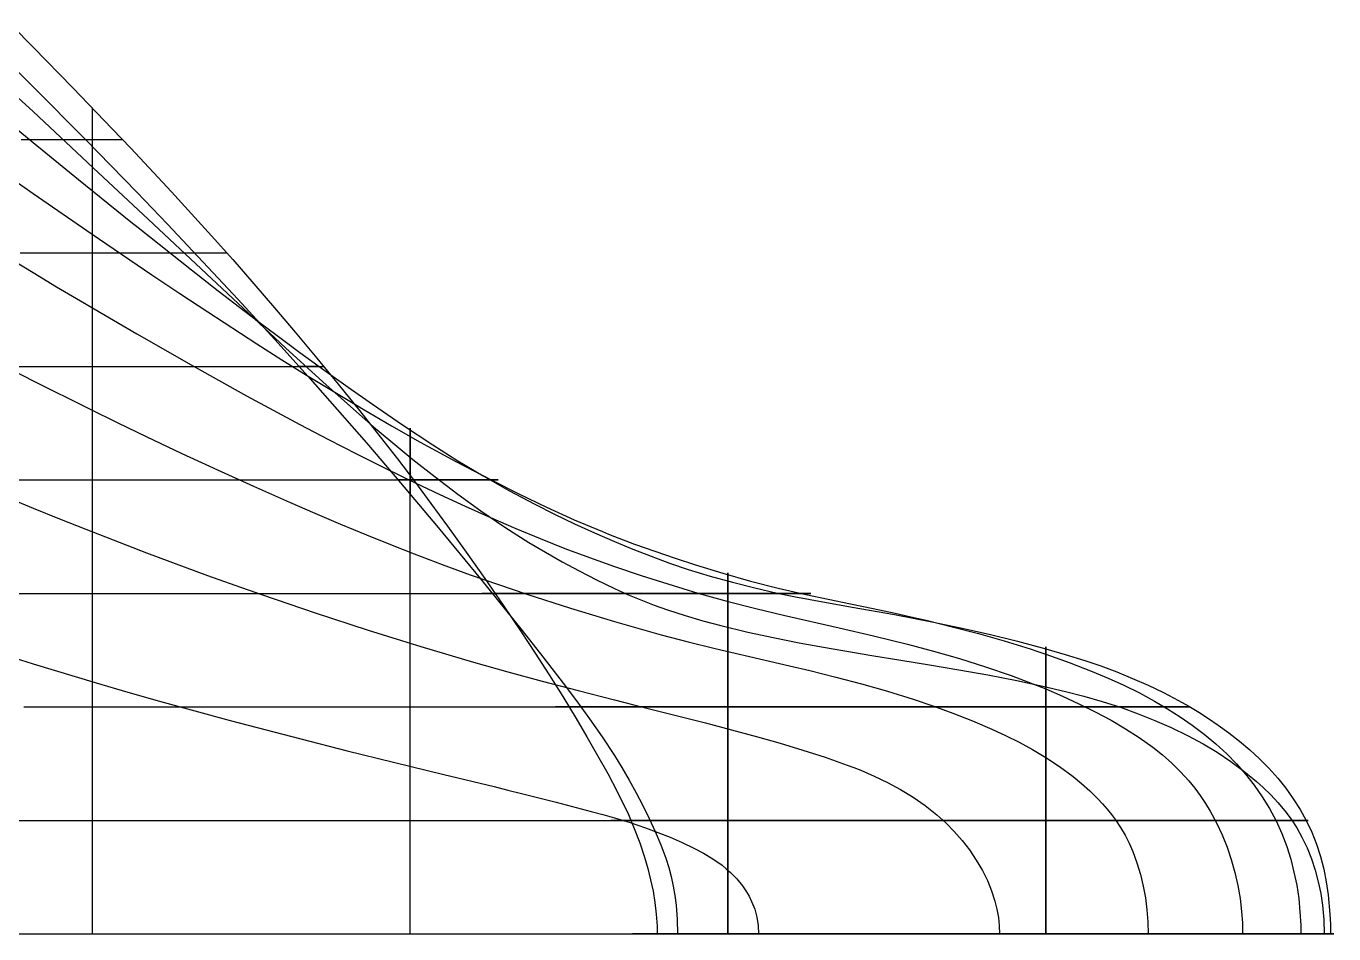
# Model space of a CAD drawing. Header units: millimetres. Extents: x 0 to 181739, y 0 to 19300.
# Drawn here: x 170216 to 181739, y 0 to 7998 of the extents above; entities that cross this region are included whole.
import ezdxf

# ---------------------------------------------------------------- set-up
doc = ezdxf.new("R2010")
doc.units = ezdxf.units.MM
for name, color, linetype in [('BUTTOCKS', 6, 'Continuous'), ('Knuckle', 1, 'Continuous'), ('SECTIONS', 3, 'Continuous'), ('WATERLINES', 5, 'Continuous')]:
    doc.layers.add(name, color=color, linetype=linetype)

msp = doc.modelspace()

# ---------------------------------------------------------------- linework, layer by layer
at = {"layer": 'BUTTOCKS'}
for points in [[(170172, 7000, 5840), (170226, 7000, 5958), (170277, 7000, 6078), (170314, 7000, 6175), (170350, 7000, 6273), (170392, 7000, 6401), (170430, 7000, 6531), (170465, 7000, 6662), (170511, 7000, 6859), (170553, 7000, 7058), (170577, 7000, 7188), (170600, 7000, 7318), (170665, 7000, 7660), (170700, 7000, 7830), (170738, 7000, 8000), (170755, 7000, 8070), (170773, 7000, 8141), (170814, 7000, 8291), (170858, 7000, 8441), (170907, 7000, 8590), (170959, 7000, 8737), (171015, 7000, 8882), (171064, 7000, 9000)], [(170163, 6000, 4126), (170277, 6000, 4214), (170375, 6000, 4293), (170471, 6000, 4375), (170565, 6000, 4459), (170656, 6000, 4546), (170755, 6000, 4647), (170849, 6000, 4753), (170939, 6000, 4863), (171023, 6000, 4977), (171102, 6000, 5095), (171175, 6000, 5217), (171244, 6000, 5347), (171306, 6000, 5480), (171362, 6000, 5616), (171411, 6000, 5755), (171454, 6000, 5895), (171491, 6000, 6038), (171516, 6000, 6152), (171537, 6000, 6267), (171555, 6000, 6383), (171577, 6000, 6558), (171593, 6000, 6733), (171604, 6000, 6895), (171612, 6000, 7057), (171629, 6000, 7382), (171641, 6000, 7537), (171657, 6000, 7692), (171677, 6000, 7846), (171702, 6000, 8000), (171737, 6000, 8174), (171778, 6000, 8347), (171813, 6000, 8482), (171853, 6000, 8616), (171896, 6000, 8749), (171967, 6000, 8947), (171988, 6000, 9000)], [(170119, 5000, 3043), (170277, 5000, 3121), (170512, 5000, 3243), (170744, 5000, 3370), (170896, 5000, 3458), (171047, 5000, 3549), (171196, 5000, 3643), (171338, 5000, 3738), (171477, 5000, 3836), (171615, 5000, 3937), (171749, 5000, 4042), (171857, 5000, 4133), (171963, 5000, 4228), (172066, 5000, 4326), (172164, 5000, 4428), (172257, 5000, 4534), (172344, 5000, 4646), (172421, 5000, 4755), (172491, 5000, 4868), (172555, 5000, 4985), (172599, 5000, 5075), (172638, 5000, 5167), (172673, 5000, 5261), (172704, 5000, 5356), (172733, 5000, 5462), (172756, 5000, 5569), (172774, 5000, 5678), (172786, 5000, 5787), (172793, 5000, 5897), (172796, 5000, 6007), (172794, 5000, 6115), (172789, 5000, 6224), (172779, 5000, 6332), (172768, 5000, 6440), (172743, 5000, 6620), (172714, 5000, 6800), (172680, 5000, 7017), (172649, 5000, 7234), (172633, 5000, 7381), (172620, 5000, 7527), (172612, 5000, 7674), (172612, 5000, 7821), (172615, 5000, 7911), (172620, 5000, 8000), (172629, 5000, 8105), (172642, 5000, 8210), (172659, 5000, 8314), (172689, 5000, 8470), (172726, 5000, 8624), (172768, 5000, 8777), (172815, 5000, 8929), (172839, 5000, 9000)], [(169955, 4000, 2094), (170277, 4000, 2209), (170426, 4000, 2263), (170574, 4000, 2319), (170760, 4000, 2391), (170944, 4000, 2465), (171128, 4000, 2541), (171310, 4000, 2620), (171542, 4000, 2724), (171772, 4000, 2833), (171999, 4000, 2947), (172224, 4000, 3066), (172466, 4000, 3201), (172704, 4000, 3343), (172903, 4000, 3470), (173098, 4000, 3604), (173225, 4000, 3697), (173349, 4000, 3793), (173470, 4000, 3893), (173584, 4000, 3993), (173694, 4000, 4096), (173793, 4000, 4196), (173889, 4000, 4300), (173981, 4000, 4408), (174066, 4000, 4521), (174115, 4000, 4592), (174161, 4000, 4665), (174203, 4000, 4741), (174242, 4000, 4818), (174276, 4000, 4898), (174305, 4000, 4979), (174311, 4000, 4999), (174318, 4000, 5019), (174342, 4000, 5116), (174361, 4000, 5214), (174372, 4000, 5314), (174377, 4000, 5414), (174377, 4000, 5514), (174371, 4000, 5614), (174367, 4000, 5660), (174362, 4000, 5707), (174347, 4000, 5806), (174327, 4000, 5904), (174303, 4000, 6001), (174275, 4000, 6097), (174243, 4000, 6192), (174208, 4000, 6286), (174161, 4000, 6398), (174110, 4000, 6509), (174057, 4000, 6618), (174001, 4000, 6726), (173921, 4000, 6875), (173840, 4000, 7024), (173773, 4000, 7147), (173709, 4000, 7272), (173664, 4000, 7371), (173622, 4000, 7472), (173585, 4000, 7574), (173553, 4000, 7678), (173528, 4000, 7784), (173508, 4000, 7891), (173501, 4000, 7946), (173495, 4000, 8000), (173488, 4000, 8097), (173485, 4000, 8194), (173486, 4000, 8291), (173492, 4000, 8388), (173502, 4000, 8485), (173517, 4000, 8581), (173529, 4000, 8646), (173543, 4000, 8710), (173580, 4000, 8850), (173624, 4000, 8989), (173628, 4000, 9000)], [(169817, 3000, 1310), (170277, 3000, 1422), (170747, 3000, 1544), (170981, 3000, 1608), (171215, 3000, 1674), (171616, 3000, 1792), (171815, 3000, 1854), (172015, 3000, 1918), (172222, 3000, 1987), (172428, 3000, 2059), (172634, 3000, 2133), (172839, 3000, 2209), (173047, 3000, 2289), (173253, 3000, 2372), (173459, 3000, 2458), (173664, 3000, 2546), (173848, 3000, 2627), (174031, 3000, 2712), (174213, 3000, 2798), (174393, 3000, 2888), (174596, 3000, 2993), (174796, 3000, 3101), (174994, 3000, 3214), (175189, 3000, 3331), (175295, 3000, 3397), (175400, 3000, 3464), (175608, 3000, 3602), (175812, 3000, 3745), (175948, 3000, 3846), (176082, 3000, 3950), (176214, 3000, 4057), (176342, 3000, 4168), (176467, 3000, 4282), (176588, 3000, 4401), (176663, 3000, 4478), (176735, 3000, 4557), (176804, 3000, 4638), (176870, 3000, 4723), (176929, 3000, 4807), (176984, 3000, 4894), (177017, 3000, 4953), (177047, 3000, 5014), (177073, 3000, 5077), (177095, 3000, 5141), (177113, 3000, 5206), (177125, 3000, 5273), (177132, 3000, 5340), (177132, 3000, 5407), (177126, 3000, 5474), (177115, 3000, 5534), (177099, 3000, 5593), (177078, 3000, 5650), (177052, 3000, 5705), (177024, 3000, 5759), (176992, 3000, 5811), (176938, 3000, 5888), (176879, 3000, 5961), (176816, 3000, 6030), (176750, 3000, 6096), (176726, 3000, 6118), (176702, 3000, 6140), (176643, 3000, 6191), (176584, 3000, 6241), (176462, 3000, 6338), (176433, 3000, 6360), (176404, 3000, 6382), (176242, 3000, 6503), (176077, 3000, 6620), (175909, 3000, 6733), (175740, 3000, 6844), (175570, 3000, 6952), (175400, 3000, 7060), (175163, 3000, 7210), (175045, 3000, 7287), (174931, 3000, 7368), (174890, 3000, 7398), (174850, 3000, 7428), (174741, 3000, 7511), (174634, 3000, 7597), (174546, 3000, 7674), (174504, 3000, 7715), (174465, 3000, 7759), (174423, 3000, 7815), (174385, 3000, 7874), (174352, 3000, 7936), (174323, 3000, 8000), (174298, 3000, 8069), (174276, 3000, 8140), (174258, 3000, 8211), (174244, 3000, 8284), (174235, 3000, 8357), (174232, 3000, 8431), (174235, 3000, 8505), (174243, 3000, 8578), (174255, 3000, 8656), (174272, 3000, 8734), (174312, 3000, 8887), (174340, 3000, 8979), (174347, 3000, 9000)], [(170195, 2000, 750), (170277, 2000, 764), (170796, 2000, 855), (171315, 2000, 950), (171911, 2000, 1067), (172209, 2000, 1128), (172506, 2000, 1191), (172785, 2000, 1253), (173063, 2000, 1317), (173619, 2000, 1449), (174143, 2000, 1578), (174404, 2000, 1645), (174665, 2000, 1715), (175033, 2000, 1818), (175400, 2000, 1926), (175679, 2000, 2010), (175957, 2000, 2098), (176510, 2000, 2280), (176718, 2000, 2351), (176925, 2000, 2425), (177130, 2000, 2501), (177334, 2000, 2582), (177444, 2000, 2627), (177552, 2000, 2672), (177741, 2000, 2755), (177927, 2000, 2843), (178111, 2000, 2935), (178292, 2000, 3033), (178432, 2000, 3116), (178570, 2000, 3202), (178706, 2000, 3292), (178839, 2000, 3385), (178969, 2000, 3483), (179096, 2000, 3585), (179200, 2000, 3672), (179301, 2000, 3762), (179401, 2000, 3854), (179498, 2000, 3949), (179592, 2000, 4046), (179702, 2000, 4169), (179808, 2000, 4295), (179909, 2000, 4426), (179980, 2000, 4527), (180048, 2000, 4630), (180112, 2000, 4736), (180172, 2000, 4845), (180216, 2000, 4932), (180257, 2000, 5021), (180294, 2000, 5111), (180345, 2000, 5250), (180388, 2000, 5390), (180413, 2000, 5485), (180435, 2000, 5582), (180452, 2000, 5679), (180465, 2000, 5776), (180472, 2000, 5875), (180474, 2000, 5973), (180470, 2000, 6055), (180462, 2000, 6137), (180449, 2000, 6217), (180431, 2000, 6297), (180408, 2000, 6376), (180380, 2000, 6453), (180352, 2000, 6516), (180319, 2000, 6578), (180281, 2000, 6636), (180239, 2000, 6691), (180208, 2000, 6726), (180176, 2000, 6759), (180115, 2000, 6815), (180051, 2000, 6868), (179984, 2000, 6916), (179914, 2000, 6962), (179843, 2000, 7004), (179769, 2000, 7042), (179678, 2000, 7084), (179585, 2000, 7122), (179490, 2000, 7155), (179346, 2000, 7200), (179200, 2000, 7240), (179056, 2000, 7274), (178911, 2000, 7306), (178765, 2000, 7335), (178619, 2000, 7361), (178411, 2000, 7396), (178202, 2000, 7426), (177992, 2000, 7453), (177783, 2000, 7478), (177191, 2000, 7543), (176895, 2000, 7574), (176600, 2000, 7609), (176305, 2000, 7646), (176010, 2000, 7690), (175894, 2000, 7710), (175779, 2000, 7733), (175664, 2000, 7760), (175551, 2000, 7792), (175475, 2000, 7816), (175400, 2000, 7842), (175371, 2000, 7853), (175342, 2000, 7865), (175280, 2000, 7892), (175218, 2000, 7924), (175160, 2000, 7959), (175105, 2000, 8000), (175043, 2000, 8054), (175014, 2000, 8083), (174987, 2000, 8115), (174960, 2000, 8152), (174938, 2000, 8193), (174920, 2000, 8235), (174901, 2000, 8302), (174888, 2000, 8370), (174882, 2000, 8415), (174880, 2000, 8460), (174880, 2000, 8506), (174882, 2000, 8551), (174891, 2000, 8626), (174905, 2000, 8701), (174924, 2000, 8775), (174946, 2000, 8848), (174964, 2000, 8902), (174984, 2000, 8955), (175002, 2000, 9000)], [(169678, 1000, 195), (170277, 1000, 243), (170746, 1000, 285), (171214, 1000, 331), (171564, 1000, 369), (171914, 1000, 409), (172229, 1000, 448), (172545, 1000, 489), (172860, 1000, 533), (173174, 1000, 579), (173405, 1000, 615), (173635, 1000, 653), (173950, 1000, 707), (174265, 1000, 764), (174894, 1000, 883), (175147, 1000, 933), (175400, 1000, 985), (175613, 1000, 1031), (175825, 1000, 1079), (176036, 1000, 1130), (176247, 1000, 1185), (176400, 1000, 1228), (176553, 1000, 1273), (176756, 1000, 1337), (176956, 1000, 1406), (177156, 1000, 1479), (177353, 1000, 1557), (177572, 1000, 1650), (177788, 1000, 1748), (177942, 1000, 1821), (178095, 1000, 1896), (178247, 1000, 1974), (178398, 1000, 2053), (178580, 1000, 2153), (178760, 1000, 2256), (178939, 1000, 2362), (179114, 1000, 2472), (179157, 1000, 2500), (179200, 1000, 2529), (179290, 1000, 2589), (179379, 1000, 2652), (179504, 1000, 2744), (179626, 1000, 2839), (179746, 1000, 2938), (179863, 1000, 3040), (179976, 1000, 3146), (180086, 1000, 3255), (180198, 1000, 3373), (180306, 1000, 3494), (180411, 1000, 3619), (180511, 1000, 3747), (180608, 1000, 3877), (180701, 1000, 4011), (180756, 1000, 4094), (180809, 1000, 4177), (180894, 1000, 4319), (180975, 1000, 4463), (181051, 1000, 4609), (181123, 1000, 4757), (181190, 1000, 4908), (181252, 1000, 5061), (181305, 1000, 5205), (181353, 1000, 5351), (181397, 1000, 5499), (181434, 1000, 5648), (181465, 1000, 5799), (181490, 1000, 5951), (181493, 1000, 5975), (181496, 1000, 5999), (181506, 1000, 6109), (181512, 1000, 6220), (181512, 1000, 6330), (181507, 1000, 6441), (181496, 1000, 6551), (181477, 1000, 6660), (181462, 1000, 6729), (181444, 1000, 6797), (181423, 1000, 6864), (181399, 1000, 6931), (181370, 1000, 6996), (181337, 1000, 7059), (181299, 1000, 7120), (181256, 1000, 7178), (181211, 1000, 7233), (181162, 1000, 7285), (181102, 1000, 7343), (181040, 1000, 7399), (180985, 1000, 7446), (180927, 1000, 7489), (180868, 1000, 7529), (180806, 1000, 7566), (180752, 1000, 7596), (180698, 1000, 7623), (180586, 1000, 7673), (180478, 1000, 7715), (180369, 1000, 7752), (180258, 1000, 7784), (180146, 1000, 7813), (180034, 1000, 7838), (179920, 1000, 7860), (179803, 1000, 7878), (179685, 1000, 7894), (179564, 1000, 7906), (179443, 1000, 7916), (179200, 1000, 7930), (179034, 1000, 7936), (178868, 1000, 7940), (178535, 1000, 7944), (178261, 1000, 7943), (177986, 1000, 7939), (177438, 1000, 7928), (177094, 1000, 7925), (176750, 1000, 7926), (176506, 1000, 7929), (176263, 1000, 7935), (176081, 1000, 7944), (175991, 1000, 7952), (175900, 1000, 7963), (175825, 1000, 7974), (175750, 1000, 7990), (175715, 1000, 8000), (175663, 1000, 8019), (175612, 1000, 8042), (175566, 1000, 8066), (175522, 1000, 8094), (175481, 1000, 8125), (175445, 1000, 8162), (175432, 1000, 8179), (175419, 1000, 8197), (175398, 1000, 8236), (175383, 1000, 8277), (175373, 1000, 8319), (175367, 1000, 8385), (175368, 1000, 8452), (175375, 1000, 8507), (175387, 1000, 8562), (175420, 1000, 8670), (175472, 1000, 8815), (175528, 1000, 8959), (175546, 1000, 9000)]]:
    msp.add_polyline3d(points, dxfattribs=at)
at = {"layer": 'Knuckle'}
msp.add_polyline3d([(51161, 0, 0), (170277, 0, 0), (170600, 0, 1), (170924, 0, 6), (171376, 0, 17), (171602, 0, 26), (171828, 0, 37), (172087, 0, 52), (172345, 0, 70), (172602, 0, 92), (172860, 0, 117), (173085, 0, 143), (173309, 0, 171), (173534, 0, 202), (173757, 0, 236), (174076, 0, 290), (174394, 0, 351), (174647, 0, 404), (174899, 0, 462), (175150, 0, 524), (175400, 0, 590), (175634, 0, 657), (175867, 0, 727), (176176, 0, 826), (176482, 0, 932), (176787, 0, 1044), (177078, 0, 1158), (177367, 0, 1278), (177558, 0, 1361), (177748, 0, 1448), (177936, 0, 1537), (178123, 0, 1629), (178323, 0, 1733), (178522, 0, 1842), (178717, 0, 1954), (178910, 0, 2072), (179056, 0, 2166), (179200, 0, 2264), (179339, 0, 2362), (179475, 0, 2463), (179609, 0, 2568), (179741, 0, 2675), (179887, 0, 2801), (180029, 0, 2931), (180168, 0, 3065), (180302, 0, 3203), (180415, 0, 3325), (180524, 0, 3451), (180629, 0, 3579), (180731, 0, 3710), (180829, 0, 3845), (180923, 0, 3982), (180997, 0, 4096), (181067, 0, 4212), (181135, 0, 4330), (181200, 0, 4450), (181271, 0, 4592), (181338, 0, 4735), (181401, 0, 4881), (181459, 0, 5029), (181512, 0, 5178), (181561, 0, 5329), (181601, 0, 5467), (181636, 0, 5607), (181667, 0, 5747), (181694, 0, 5888), (181714, 0, 6030), (181729, 0, 6173), (181736, 0, 6278), (181739, 0, 6384), (181739, 0, 6490), (181733, 0, 6596), (181721, 0, 6701), (181704, 0, 6805), (181689, 0, 6871), (181672, 0, 6937), (181653, 0, 7001), (181630, 0, 7065), (181593, 0, 7155), (181550, 0, 7242), (181502, 0, 7326), (181449, 0, 7407), (181389, 0, 7483), (181324, 0, 7554), (181278, 0, 7599), (181229, 0, 7641), (181178, 0, 7681), (181098, 0, 7735), (181014, 0, 7784), (180945, 0, 7819), (180874, 0, 7850), (180803, 0, 7879), (180730, 0, 7905), (180638, 0, 7935), (180544, 0, 7961), (180450, 0, 7983), (180356, 0, 8004), (180207, 0, 8031), (180059, 0, 8053), (179909, 0, 8069), (179684, 0, 8087), (179458, 0, 8097), (179329, 0, 8100), (179200, 0, 8101), (179065, 0, 8102), (178929, 0, 8101), (178672, 0, 8097), (178415, 0, 8090), (178158, 0, 8079), (177901, 0, 8066), (177577, 0, 8046), (177253, 0, 8023), (176929, 0, 8001), (176604, 0, 7983), (176469, 0, 7979), (176334, 0, 7976), (176239, 0, 7977), (176144, 0, 7980), (176050, 0, 7987), (175956, 0, 8000), (175902, 0, 8010), (175848, 0, 8023), (175795, 0, 8039), (175744, 0, 8060), (175705, 0, 8079), (175667, 0, 8101), (175633, 0, 8128), (175605, 0, 8160), (175585, 0, 8190), (175572, 0, 8224), (175564, 0, 8259), (175559, 0, 8295), (175558, 0, 8342), (175560, 0, 8388), (175566, 0, 8435), (175575, 0, 8481), (175591, 0, 8546), (175611, 0, 8610), (175660, 0, 8736), (175737, 0, 8913), (175777, 0, 9000)], dxfattribs=at)
at = {"layer": 'SECTIONS'}
for points in [[(170800, 0, 4), (170800, 83, 7), (170800, 166, 15), (170800, 277, 34), (170800, 386, 59), (170800, 494, 91), (170800, 601, 126), (170800, 731, 174), (170800, 859, 227), (170800, 1029, 304), (170800, 1197, 386), (170800, 1362, 474), (170800, 1525, 565), (170800, 1757, 702), (170800, 1985, 845), (170800, 2211, 993), (170800, 2433, 1145), (170800, 2571, 1241), (170800, 2708, 1339), (170800, 2900, 1482), (170800, 3090, 1629), (170800, 3277, 1778), (170800, 3461, 1931), (170800, 3661, 2103), (170800, 3858, 2277), (170800, 4052, 2455), (170800, 4244, 2636), (170800, 4385, 2774), (170800, 4526, 2913), (170800, 4802, 3194), (170800, 4906, 3302), (170800, 5008, 3410), (170800, 5158, 3575), (170800, 5305, 3743), (170800, 5448, 3915), (170800, 5587, 4089), (170800, 5699, 4237), (170800, 5807, 4389), (170800, 5897, 4525), (170800, 5982, 4665), (170800, 6063, 4807), (170800, 6139, 4952), (170800, 6211, 5099), (170800, 6279, 5248), (170800, 6356, 5434), (170800, 6427, 5623), (170800, 6480, 5778), (170800, 6528, 5934), (170800, 6572, 6092), (170800, 6631, 6331), (170800, 6683, 6571), (170800, 6711, 6718), (170800, 6736, 6864), (170800, 6760, 7017), (170800, 6782, 7170), (170800, 6805, 7323), (170800, 6829, 7476), (170800, 6853, 7608), (170800, 6879, 7739), (170800, 6937, 8000), (170800, 6958, 8084), (170800, 6979, 8168), (170800, 7026, 8332), (170800, 7078, 8495), (170800, 7134, 8655), (170800, 7196, 8814), (170800, 7262, 8971), (170800, 7276, 9000)], [(173600, 0, 211), (173600, 45, 213), (173600, 89, 216), (173600, 178, 231), (173600, 248, 247), (173600, 317, 268), (173600, 385, 292), (173600, 485, 334), (173600, 582, 382), (173600, 688, 441), (173600, 792, 505), (173600, 921, 592), (173600, 1048, 680), (173600, 1092, 711), (173600, 1135, 742), (173600, 1334, 890), (173600, 1530, 1042), (173600, 1721, 1200), (173600, 1908, 1361), (173600, 1968, 1415), (173600, 2028, 1470), (173600, 2214, 1645), (173600, 2394, 1825), (173600, 2570, 2011), (173600, 2739, 2202), (173600, 2817, 2294), (173600, 2894, 2386), (173600, 3050, 2581), (173600, 3201, 2779), (173600, 3347, 2981), (173600, 3491, 3184), (173600, 3610, 3359), (173600, 3725, 3537), (173600, 3836, 3717), (173600, 3942, 3900), (173600, 4031, 4068), (173600, 4116, 4238), (173600, 4169, 4353), (173600, 4218, 4470), (173600, 4263, 4588), (173600, 4300, 4696), (173600, 4334, 4805), (173600, 4364, 4915), (173600, 4389, 5026), (173600, 4411, 5138), (173600, 4428, 5250), (173600, 4442, 5372), (173600, 4451, 5495), (173600, 4456, 5617), (173600, 4456, 5740), (173600, 4451, 5862), (173600, 4441, 5985), (173600, 4427, 6106), (173600, 4409, 6228), (173600, 4395, 6303), (173600, 4380, 6377), (173600, 4339, 6550), (173600, 4291, 6721), (173600, 4237, 6891), (173600, 4178, 7058), (173600, 4108, 7244), (173600, 4037, 7429), (173600, 3992, 7550), (173600, 3951, 7672), (173600, 3927, 7753), (173600, 3906, 7834), (173600, 3889, 7917), (173600, 3876, 8000), (173600, 3874, 8013), (173600, 3872, 8026), (173600, 3861, 8140), (173600, 3856, 8255), (173600, 3857, 8331), (173600, 3862, 8408), (173600, 3871, 8483), (173600, 3887, 8568), (173600, 3907, 8652), (173600, 3932, 8734), (173600, 3976, 8856), (173600, 4027, 8975), (173600, 4039, 9000)], [(176400, 0, 903), (176400, 91, 905), (176400, 181, 912), (176400, 271, 924), (176400, 360, 941), (176400, 444, 962), (176400, 528, 988), (176400, 609, 1018), (176400, 690, 1052), (176400, 794, 1103), (176400, 896, 1160), (176400, 993, 1223), (176400, 1084, 1288), (176400, 1172, 1358), (176400, 1258, 1430), (176400, 1341, 1505), (176400, 1443, 1601), (176400, 1541, 1701), (176400, 1636, 1803), (176400, 1774, 1961), (176400, 1907, 2123), (176400, 2041, 2298), (176400, 2168, 2477), (176400, 2249, 2598), (176400, 2327, 2722), (176400, 2402, 2848), (176400, 2434, 2904), (176400, 2466, 2960), (176400, 2545, 3108), (176400, 2621, 3257), (176400, 2693, 3408), (176400, 2761, 3562), (176400, 2825, 3716), (176400, 2885, 3873), (176400, 2940, 4031), (176400, 2992, 4191), (176400, 3038, 4352), (176400, 3080, 4515), (176400, 3113, 4664), (176400, 3141, 4814), (176400, 3158, 4939), (176400, 3171, 5064), (176400, 3179, 5189), (176400, 3182, 5315), (176400, 3180, 5441), (176400, 3173, 5566), (176400, 3161, 5691), (176400, 3144, 5815), (176400, 3125, 5926), (176400, 3101, 6035), (176400, 3074, 6144), (176400, 3027, 6305), (176400, 2972, 6463), (176400, 2933, 6562), (176400, 2891, 6660), (176400, 2845, 6756), (176400, 2795, 6849), (176400, 2740, 6940), (176400, 2681, 7028), (176400, 2607, 7125), (176400, 2528, 7218), (176400, 2443, 7305), (176400, 2353, 7387), (176400, 2259, 7463), (176400, 2160, 7534), (176400, 2058, 7600), (176400, 1952, 7660), (176400, 1864, 7705), (176400, 1773, 7746), (176400, 1682, 7782), (176400, 1588, 7815), (176400, 1494, 7843), (176400, 1398, 7867), (176400, 1382, 7871), (176400, 1366, 7874), (176400, 1263, 7894), (176400, 1159, 7911), (176400, 1046, 7927), (176400, 932, 7939), (176400, 703, 7957), (176400, 528, 7967), (176400, 352, 7973), (176400, 176, 7976), (176400, 0, 7977)], [(176400, 0, 903), (176400, 91, 905), (176400, 181, 912), (176400, 271, 924), (176400, 360, 941), (176400, 444, 962), (176400, 528, 988), (176400, 609, 1018), (176400, 690, 1052), (176400, 794, 1103), (176400, 896, 1160), (176400, 993, 1223), (176400, 1084, 1288), (176400, 1172, 1358), (176400, 1258, 1430), (176400, 1341, 1505), (176400, 1443, 1601), (176400, 1541, 1701), (176400, 1636, 1803), (176400, 1774, 1961), (176400, 1907, 2123), (176400, 2041, 2298), (176400, 2168, 2477), (176400, 2249, 2598), (176400, 2327, 2722), (176400, 2402, 2848), (176400, 2434, 2904), (176400, 2466, 2960), (176400, 2545, 3108), (176400, 2621, 3257), (176400, 2693, 3408), (176400, 2761, 3562), (176400, 2825, 3716), (176400, 2885, 3873), (176400, 2940, 4031), (176400, 2992, 4191), (176400, 3038, 4352), (176400, 3080, 4515), (176400, 3113, 4664), (176400, 3141, 4814), (176400, 3158, 4939), (176400, 3171, 5064), (176400, 3179, 5189), (176400, 3182, 5315), (176400, 3180, 5441), (176400, 3173, 5566), (176400, 3161, 5691), (176400, 3144, 5815), (176400, 3125, 5926), (176400, 3101, 6035), (176400, 3074, 6144), (176400, 3027, 6305), (176400, 2972, 6463), (176400, 2933, 6562), (176400, 2891, 6660), (176400, 2845, 6756), (176400, 2795, 6849), (176400, 2740, 6940), (176400, 2681, 7028), (176400, 2607, 7125), (176400, 2528, 7218), (176400, 2443, 7305), (176400, 2353, 7387), (176400, 2259, 7463), (176400, 2160, 7534), (176400, 2058, 7600), (176400, 1952, 7660), (176400, 1864, 7705), (176400, 1773, 7746), (176400, 1682, 7782), (176400, 1588, 7815), (176400, 1494, 7843), (176400, 1398, 7867), (176400, 1382, 7871), (176400, 1366, 7874), (176400, 1263, 7894), (176400, 1159, 7911), (176400, 1046, 7927), (176400, 932, 7939), (176400, 703, 7957), (176400, 528, 7967), (176400, 352, 7973), (176400, 176, 7976), (176400, 0, 7977)], [(179200, 0, 2264), (179200, 118, 2267), (179200, 244, 2278), (179200, 370, 2297), (179200, 494, 2324), (179200, 616, 2359), (179200, 712, 2392), (179200, 806, 2430), (179200, 897, 2473), (179200, 987, 2521), (179200, 1073, 2574), (179200, 1165, 2637), (179200, 1253, 2705), (179200, 1337, 2777), (179200, 1418, 2854), (179200, 1489, 2926), (179200, 1556, 3002), (179200, 1620, 3080), (179200, 1712, 3201), (179200, 1797, 3326), (179200, 1891, 3476), (179200, 1977, 3629), (179200, 2058, 3787), (179200, 2133, 3946), (179200, 2195, 4089), (179200, 2252, 4234), (179200, 2304, 4381), (179200, 2351, 4529), (179200, 2393, 4679), (179200, 2430, 4830), (179200, 2455, 4946), (179200, 2476, 5062), (179200, 2495, 5179), (179200, 2509, 5296), (179200, 2524, 5461), (179200, 2530, 5626), (179200, 2528, 5792), (179200, 2521, 5916), (179200, 2508, 6039), (179200, 2489, 6162), (179200, 2465, 6283), (179200, 2438, 6393), (179200, 2406, 6502), (179200, 2370, 6608), (179200, 2327, 6713), (179200, 2275, 6825), (179200, 2217, 6933), (179200, 2152, 7037), (179200, 2082, 7137), (179200, 2005, 7234), (179200, 1924, 7325), (179200, 1832, 7418), (179200, 1735, 7505), (179200, 1634, 7587), (179200, 1529, 7663), (179200, 1419, 7733), (179200, 1305, 7797), (179200, 1230, 7835), (179200, 1152, 7871), (179200, 1074, 7903), (179200, 994, 7931), (179200, 887, 7965), (179200, 779, 7993), (179200, 560, 8039), (179200, 421, 8064), (179200, 281, 8084), (179200, 188, 8094), (179200, 94, 8100), (179200, 0, 8101)], [(179200, 0, 2264), (179200, 118, 2267), (179200, 244, 2278), (179200, 370, 2297), (179200, 494, 2324), (179200, 616, 2359), (179200, 712, 2392), (179200, 806, 2430), (179200, 897, 2473), (179200, 987, 2521), (179200, 1073, 2574), (179200, 1165, 2637), (179200, 1253, 2705), (179200, 1337, 2777), (179200, 1418, 2854), (179200, 1489, 2926), (179200, 1556, 3002), (179200, 1620, 3080), (179200, 1712, 3201), (179200, 1797, 3326), (179200, 1891, 3476), (179200, 1977, 3629), (179200, 2058, 3787), (179200, 2133, 3946), (179200, 2195, 4089), (179200, 2252, 4234), (179200, 2304, 4381), (179200, 2351, 4529), (179200, 2393, 4679), (179200, 2430, 4830), (179200, 2455, 4946), (179200, 2476, 5062), (179200, 2495, 5179), (179200, 2509, 5296), (179200, 2524, 5461), (179200, 2530, 5626), (179200, 2528, 5792), (179200, 2521, 5916), (179200, 2508, 6039), (179200, 2489, 6162), (179200, 2465, 6283), (179200, 2438, 6393), (179200, 2406, 6502), (179200, 2370, 6608), (179200, 2327, 6713), (179200, 2275, 6825), (179200, 2217, 6933), (179200, 2152, 7037), (179200, 2082, 7137), (179200, 2005, 7234), (179200, 1924, 7325), (179200, 1832, 7418), (179200, 1735, 7505), (179200, 1634, 7587), (179200, 1529, 7663), (179200, 1419, 7733), (179200, 1305, 7797), (179200, 1230, 7835), (179200, 1152, 7871), (179200, 1074, 7903), (179200, 994, 7931), (179200, 887, 7965), (179200, 779, 7993), (179200, 560, 8039), (179200, 421, 8064), (179200, 281, 8084), (179200, 188, 8094), (179200, 94, 8100), (179200, 0, 8101)]]:
    msp.add_polyline3d(points, dxfattribs=at)
at = {"layer": 'WATERLINES'}
for points in [[(170096, 7998, 9000), (170277, 7814, 9000), (170627, 7454, 9000), (170975, 7093, 9000), (171057, 7008, 9000), (171139, 6922, 9000), (171497, 6540, 9000), (171850, 6152, 9000), (172038, 5942, 9000), (172223, 5729, 9000), (172406, 5516, 9000), (172588, 5301, 9000), (172778, 5073, 9000), (172967, 4843, 9000), (173153, 4612, 9000), (173337, 4380, 9000), (173488, 4185, 9000), (173637, 3989, 9000), (173783, 3792, 9000), (173928, 3593, 9000), (174094, 3362, 9000), (174257, 3130, 9000), (174419, 2896, 9000), (174578, 2660, 9000), (174702, 2472, 9000), (174825, 2283, 9000), (174945, 2092, 9000), (175062, 1899, 9000), (175158, 1737, 9000), (175252, 1573, 9000), (175341, 1412, 9000), (175426, 1249, 9000), (175446, 1210, 9000), (175466, 1171, 9000), (175523, 1051, 9000), (175575, 928, 9000), (175623, 803, 9000), (175665, 676, 9000), (175694, 577, 9000), (175719, 477, 9000), (175740, 376, 9000), (175757, 275, 9000), (175769, 172, 9000), (175776, 69, 9000), (175777, 35, 9000), (175777, 0, 9000)], [(169799, 7937, 8000), (170277, 7465, 8000), (170736, 7002, 8000), (171191, 6536, 8000), (171461, 6254, 8000), (171730, 5970, 8000), (172085, 5589, 8000), (172436, 5204, 8000), (172698, 4913, 8000), (172957, 4621, 8000), (173214, 4327, 8000), (173469, 4030, 8000), (173846, 3582, 8000), (174219, 3129, 8000), (174586, 2672, 8000), (174768, 2442, 8000), (174947, 2210, 8000), (175065, 2054, 8000), (175181, 1896, 8000), (175293, 1736, 8000), (175400, 1573, 8000), (175466, 1465, 8000), (175530, 1355, 8000), (175591, 1244, 8000), (175650, 1131, 8000), (175707, 1017, 8000), (175760, 902, 8000), (175810, 785, 8000), (175854, 666, 8000), (175879, 586, 8000), (175901, 504, 8000), (175919, 421, 8000), (175933, 338, 8000), (175943, 254, 8000), (175953, 127, 8000), (175956, 0, 8000)], [(169673, 7469, 6000), (170277, 6974, 6000), (170677, 6647, 6000), (171078, 6323, 6000), (171140, 6273, 6000), (171203, 6223, 6000), (171672, 5851, 6000), (171908, 5667, 6000), (172146, 5485, 6000), (172282, 5382, 6000), (172417, 5280, 6000), (172628, 5123, 6000), (172840, 4969, 6000), (173053, 4817, 6000), (173269, 4667, 6000), (173533, 4485, 6000), (173800, 4308, 6000), (174020, 4169, 6000), (174243, 4035, 6000), (174470, 3907, 6000), (174699, 3785, 6000), (174872, 3698, 6000), (175047, 3614, 6000), (175223, 3534, 6000), (175400, 3456, 6000), (175561, 3390, 6000), (175723, 3327, 6000), (175886, 3267, 6000), (176051, 3212, 6000), (176245, 3153, 6000), (176441, 3098, 6000), (176638, 3048, 6000), (176835, 3003, 6000), (176980, 2972, 6000), (177125, 2945, 6000), (177496, 2879, 6000), (177867, 2813, 6000), (178033, 2782, 6000), (178198, 2749, 6000), (178450, 2697, 6000), (178702, 2641, 6000), (178952, 2579, 6000), (179200, 2512, 6000), (179373, 2462, 6000), (179544, 2409, 6000), (179686, 2361, 6000), (179827, 2308, 6000), (179966, 2251, 6000), (180103, 2191, 6000), (180238, 2126, 6000), (180371, 2057, 6000), (180461, 2007, 6000), (180550, 1954, 6000), (180636, 1899, 6000), (180721, 1840, 6000), (180815, 1770, 6000), (180908, 1697, 6000), (180998, 1622, 6000), (181085, 1542, 6000), (181167, 1459, 6000), (181245, 1371, 6000), (181316, 1283, 6000), (181381, 1191, 6000), (181442, 1096, 6000), (181496, 998, 6000), (181544, 896, 6000), (181586, 791, 6000), (181622, 682, 6000), (181650, 571, 6000), (181672, 459, 6000), (181688, 345, 6000), (181704, 173, 6000), (181709, 86, 6000), (181710, 0, 6000)], [(170046, 7459, 7000), (170277, 7246, 7000), (170808, 6750, 7000), (171338, 6253, 7000), (171432, 6165, 7000), (171526, 6077, 7000), (172177, 5468, 7000), (172503, 5164, 7000), (172832, 4864, 7000), (173128, 4599, 7000), (173278, 4469, 7000), (173429, 4340, 7000), (173623, 4181, 7000), (173819, 4026, 7000), (174019, 3875, 7000), (174223, 3728, 7000), (174433, 3585, 7000), (174647, 3449, 7000), (174792, 3362, 7000), (174940, 3278, 7000), (175089, 3198, 7000), (175243, 3119, 7000), (175400, 3043, 7000), (175515, 2991, 7000), (175632, 2942, 7000), (175750, 2897, 7000), (175869, 2854, 7000), (176024, 2804, 7000), (176180, 2758, 7000), (176337, 2716, 7000), (176575, 2659, 7000), (176814, 2607, 7000), (177027, 2565, 7000), (177241, 2526, 7000), (177669, 2453, 7000), (177923, 2412, 7000), (178177, 2371, 7000), (178434, 2327, 7000), (178690, 2281, 7000), (178946, 2232, 7000), (179200, 2177, 7000), (179287, 2157, 7000), (179374, 2136, 7000), (179537, 2094, 7000), (179698, 2048, 7000), (179858, 1997, 7000), (180016, 1940, 7000), (180163, 1881, 7000), (180307, 1818, 7000), (180449, 1749, 7000), (180588, 1674, 7000), (180711, 1600, 7000), (180831, 1520, 7000), (180947, 1434, 7000), (181058, 1342, 7000), (181088, 1316, 7000), (181117, 1289, 7000), (181184, 1224, 7000), (181247, 1156, 7000), (181306, 1085, 7000), (181362, 1010, 7000), (181412, 933, 7000), (181458, 852, 7000), (181503, 757, 7000), (181542, 660, 7000), (181575, 560, 7000), (181602, 459, 7000), (181624, 356, 7000), (181639, 252, 7000), (181645, 189, 7000), (181650, 126, 7000), (181653, 0, 7000)], [(169749, 6894, 5000), (170277, 6525, 5000), (170799, 6165, 5000), (171324, 5808, 5000), (171570, 5644, 5000), (171816, 5481, 5000), (172249, 5198, 5000), (172468, 5059, 5000), (172687, 4923, 5000), (172936, 4772, 5000), (173185, 4623, 5000), (173436, 4477, 5000), (173689, 4334, 5000), (174003, 4163, 5000), (174319, 3997, 5000), (174559, 3876, 5000), (174802, 3760, 5000), (175046, 3649, 5000), (175294, 3544, 5000), (175347, 3523, 5000), (175400, 3502, 5000), (175577, 3435, 5000), (175755, 3371, 5000), (175935, 3309, 5000), (176115, 3251, 5000), (176356, 3178, 5000), (176598, 3109, 5000), (176842, 3046, 5000), (177088, 2989, 5000), (177481, 2908, 5000), (177679, 2868, 5000), (177875, 2825, 5000), (178011, 2794, 5000), (178147, 2763, 5000), (178377, 2706, 5000), (178607, 2646, 5000), (178835, 2581, 5000), (179062, 2511, 5000), (179131, 2488, 5000), (179200, 2465, 5000), (179406, 2392, 5000), (179610, 2312, 5000), (179750, 2252, 5000), (179889, 2190, 5000), (180026, 2123, 5000), (180160, 2051, 5000), (180274, 1984, 5000), (180384, 1913, 5000), (180492, 1838, 5000), (180597, 1759, 5000), (180698, 1675, 5000), (180795, 1586, 5000), (180881, 1498, 5000), (180962, 1406, 5000), (181038, 1309, 5000), (181108, 1208, 5000), (181172, 1104, 5000), (181230, 996, 5000), (181280, 884, 5000), (181324, 769, 5000), (181359, 657, 5000), (181388, 543, 5000), (181412, 428, 5000), (181430, 312, 5000), (181441, 195, 5000), (181447, 77, 5000), (181448, 39, 5000), (181448, 0, 5000)], [(169834, 6095, 4000), (170277, 5827, 4000), (170485, 5702, 4000), (170694, 5579, 4000), (171191, 5288, 4000), (171691, 5003, 4000), (172158, 4742, 4000), (172393, 4614, 4000), (172629, 4488, 4000), (172881, 4356, 4000), (173134, 4227, 4000), (173387, 4100, 4000), (173643, 3975, 4000), (173863, 3871, 4000), (174084, 3768, 4000), (174307, 3668, 4000), (174531, 3572, 4000), (174746, 3483, 4000), (174962, 3397, 4000), (175181, 3316, 4000), (175400, 3238, 4000), (175635, 3159, 4000), (175871, 3083, 4000), (176135, 3003, 4000), (176401, 2929, 4000), (176645, 2867, 4000), (176890, 2809, 4000), (177381, 2697, 4000), (177682, 2627, 4000), (177982, 2553, 4000), (178213, 2491, 4000), (178442, 2425, 4000), (178670, 2354, 4000), (178895, 2276, 4000), (179048, 2219, 4000), (179200, 2158, 4000), (179347, 2094, 4000), (179492, 2028, 4000), (179635, 1957, 4000), (179776, 1882, 4000), (179902, 1808, 4000), (180024, 1729, 4000), (180143, 1645, 4000), (180229, 1577, 4000), (180311, 1505, 4000), (180389, 1428, 4000), (180462, 1347, 4000), (180513, 1284, 4000), (180562, 1218, 4000), (180607, 1150, 4000), (180650, 1081, 4000), (180705, 978, 4000), (180755, 873, 4000), (180799, 765, 4000), (180836, 654, 4000), (180868, 541, 4000), (180893, 427, 4000), (180913, 312, 4000), (180926, 196, 4000), (180933, 98, 4000), (180935, 0, 4000)], [(169759, 5139, 3000), (170277, 4874, 3000), (170774, 4625, 3000), (171023, 4503, 3000), (171274, 4382, 3000), (171588, 4234, 3000), (171903, 4089, 3000), (172219, 3946, 3000), (172536, 3805, 3000), (172761, 3706, 3000), (172987, 3610, 3000), (173214, 3516, 3000), (173442, 3424, 3000), (173539, 3386, 3000), (173636, 3349, 3000), (173882, 3255, 3000), (174130, 3165, 3000), (174378, 3078, 3000), (174628, 2994, 3000), (175013, 2870, 3000), (175400, 2752, 3000), (175606, 2693, 3000), (175812, 2636, 3000), (176050, 2574, 3000), (176288, 2515, 3000), (176767, 2402, 3000), (176944, 2361, 3000), (177121, 2320, 3000), (177350, 2263, 3000), (177578, 2202, 3000), (177805, 2138, 3000), (178031, 2068, 3000), (178207, 2009, 3000), (178381, 1946, 3000), (178554, 1878, 3000), (178725, 1805, 3000), (178846, 1748, 3000), (178967, 1688, 3000), (179085, 1623, 3000), (179200, 1555, 3000), (179323, 1474, 3000), (179441, 1386, 3000), (179517, 1325, 3000), (179590, 1259, 3000), (179660, 1190, 3000), (179702, 1146, 3000), (179742, 1100, 3000), (179780, 1053, 3000), (179816, 1004, 3000), (179860, 937, 3000), (179900, 869, 3000), (179936, 798, 3000), (179967, 725, 3000), (180004, 625, 3000), (180035, 523, 3000), (180060, 420, 3000), (180079, 316, 3000), (180092, 211, 3000), (180099, 106, 3000), (180102, 0, 3000)], [(169753, 3969, 2000), (170277, 3752, 2000), (170510, 3657, 2000), (170743, 3565, 2000), (171277, 3358, 2000), (171814, 3159, 2000), (172055, 3072, 2000), (172298, 2987, 2000), (172762, 2828, 2000), (173229, 2675, 2000), (173693, 2532, 2000), (174159, 2395, 2000), (174461, 2310, 2000), (174763, 2228, 2000), (175081, 2144, 2000), (175400, 2062, 2000), (175571, 2018, 2000), (175743, 1975, 2000), (176203, 1858, 2000), (176433, 1798, 2000), (176662, 1735, 2000), (176861, 1679, 2000), (177059, 1620, 2000), (177256, 1556, 2000), (177451, 1487, 2000), (177511, 1465, 2000), (177571, 1441, 2000), (177690, 1390, 2000), (177807, 1333, 2000), (177921, 1272, 2000), (178032, 1204, 2000), (178138, 1130, 2000), (178240, 1049, 2000), (178319, 978, 2000), (178394, 903, 2000), (178465, 823, 2000), (178530, 739, 2000), (178589, 650, 2000), (178643, 558, 2000), (178686, 471, 2000), (178722, 380, 2000), (178752, 288, 2000), (178770, 217, 2000), (178783, 145, 2000), (178790, 73, 2000), (178793, 0, 2000)], [(169829, 2519, 1000), (170277, 2379, 1000), (170833, 2211, 1000), (171112, 2129, 1000), (171392, 2050, 1000), (171702, 1964, 1000), (172014, 1881, 1000), (172638, 1718, 1000), (173046, 1613, 1000), (173454, 1512, 1000), (173897, 1405, 1000), (174340, 1297, 1000), (174460, 1267, 1000), (174580, 1237, 1000), (174888, 1160, 1000), (175196, 1079, 1000), (175298, 1051, 1000), (175400, 1022, 1000), (175538, 980, 1000), (175674, 934, 1000), (175783, 894, 1000), (175890, 852, 1000), (175997, 806, 1000), (176101, 756, 1000), (176185, 711, 1000), (176267, 662, 1000), (176348, 605, 1000), (176386, 574, 1000), (176423, 541, 1000), (176479, 484, 1000), (176529, 422, 1000), (176559, 379, 1000), (176586, 333, 1000), (176609, 286, 1000), (176636, 217, 1000), (176655, 146, 1000), (176666, 73, 1000), (176670, 0, 1000)]]:
    msp.add_polyline3d(points, dxfattribs=at)

doc.saveas('drawing.dxf')
